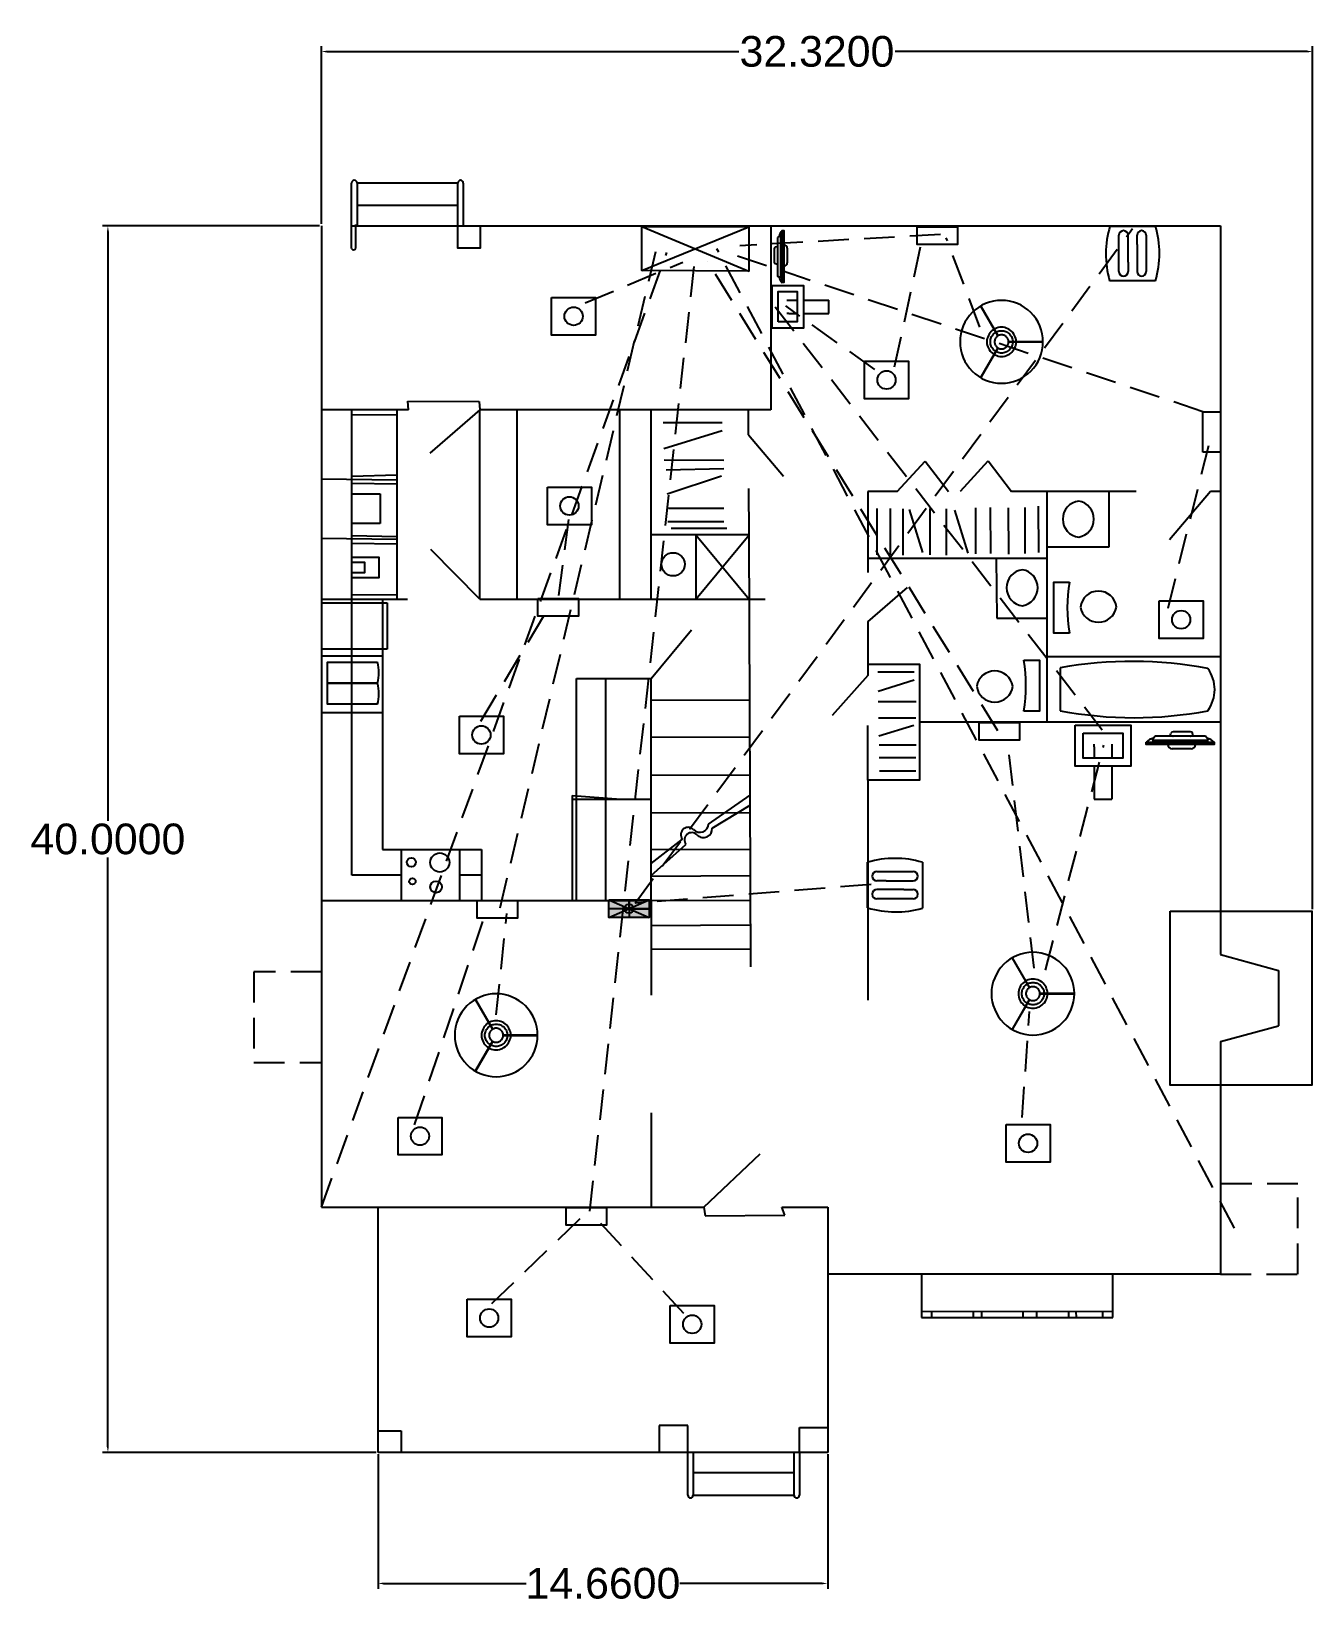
# Model space of a CAD drawing. Header units: feet. Extents: x 211.8 to 253.6, y 99.9 to 151.2.
import ezdxf

# ---------------------------------------------------------------- set-up
doc = ezdxf.new("R2010")
doc.units = ezdxf.units.FT
doc.header["$MEASUREMENT"] = 0
doc.linetypes.add('DASHEDX2', pattern=[1.5, 1, -0.5])
doc.styles.get("Standard").update_dxf_attribs({"font": 'arial.ttf'})
doc.dimstyles.get("Standard").update_dxf_attribs({"dimtxt": 1, "dimasz": 0.18, "dimexe": 0.18, "dimexo": 0.0625, "dimgap": 0.09, "dimtad": 0, "dimtih": 1, "dimtoh": 1, "dimdec": 4, "dimzin": 0, "dimdsep": 46, "dimtxsty": 'Standard', "dimcen": 0.09, "dimadec": 0, "dimazin": 0, "dimtfac": 1, "dimtdec": 4, "dimtofl": 0, "dimtmove": 0, "dimatfit": 3, "dimfxl": 1, "dimtolj": 1, "dimtzin": 0, "dimarcsym": 0})

# ---------------------------------------------------------------- blocks, each defined once
blk = doc.blocks.new('*D24')
at = {"color": 0, "lineweight": -2, "transparency": 16777216}
for p, q in [((221.262, 144.938), (221.262, 150.741)), ((253.582, 122.593), (253.582, 150.741)), ((221.442, 150.561), (234.87, 150.561)), ((253.402, 150.561), (239.974, 150.561))]:
    blk.add_line(p, q, dxfattribs=at)
at = {"color": 0, "transparency": 16777216}
for points in [[(221.442, 150.591), (221.442, 150.531), (221.262, 150.561)], [(253.402, 150.591), (253.402, 150.531), (253.582, 150.561)]]:
    blk.add_solid(points, dxfattribs=at)
at = {"layer": 'Defpoints', "color": 0, "transparency": 16777216}
for p in [(253.582, 150.561), (221.262, 144.876), (253.582, 122.531)]:
    blk.add_point(p, dxfattribs=at)
at = {"color": 0, "transparency": 16777216, "insert": (237.422, 150.561), "char_height": 1, "attachment_point": 5}
blk.add_mtext('\\A1;32.3200', dxfattribs=at)
blk = doc.blocks.new('*D25')
at = {"color": 0, "lineweight": -2, "transparency": 16777216}
for p, q in [((221.199, 144.876), (214.121, 144.876)), ((214.301, 144.696), (214.301, 125.476)), ((214.301, 105.056), (214.301, 124.275)), ((223.05, 104.876), (214.121, 104.876))]:
    blk.add_line(p, q, dxfattribs=at)
at = {"color": 0, "transparency": 16777216}
for points in [[(214.271, 144.696), (214.331, 144.696), (214.301, 144.876)], [(214.271, 105.056), (214.331, 105.056), (214.301, 104.876)]]:
    blk.add_solid(points, dxfattribs=at)
at = {"layer": 'Defpoints', "color": 0, "transparency": 16777216}
for p in [(221.262, 144.876), (214.301, 104.876), (223.113, 104.876)]:
    blk.add_point(p, dxfattribs=at)
at = {"color": 0, "transparency": 16777216, "insert": (214.301, 124.876), "char_height": 1, "attachment_point": 5}
blk.add_mtext('\\A1;40.0000', dxfattribs=at)
blk = doc.blocks.new('*D26')
at = {"color": 0, "lineweight": -2, "transparency": 16777216}
for p, q in [((223.113, 104.813), (223.113, 100.422)), ((237.773, 104.813), (237.773, 100.422)), ((223.293, 100.602), (227.937, 100.602)), ((237.593, 100.602), (232.948, 100.602))]:
    blk.add_line(p, q, dxfattribs=at)
at = {"color": 0, "transparency": 16777216}
for points in [[(223.293, 100.632), (223.293, 100.572), (223.113, 100.602)], [(237.593, 100.632), (237.593, 100.572), (237.773, 100.602)]]:
    blk.add_solid(points, dxfattribs=at)
at = {"layer": 'Defpoints', "color": 0, "transparency": 16777216}
for p in [(223.113, 104.876), (237.773, 104.876), (237.773, 100.602)]:
    blk.add_point(p, dxfattribs=at)
at = {"color": 0, "transparency": 16777216, "insert": (230.443, 100.602), "char_height": 1, "attachment_point": 5}
blk.add_mtext('\\A1;14.6600', dxfattribs=at)
blk = doc.blocks.new('Tv 05_top_cad-block.com')
at = {"color": 0, "lineweight": -2}
blk.add_line((276, -50), (-311, -50), dxfattribs=at)
for points in [[(101, 0), (-101, 0)], [(-345, -100), (-311, -50)], [(-345, -100), (311, -100)], [(-134, -50), (-126, -18)], [(134, -50), (126, -18)], [(311, -100), (276, -50)], [(110, -200), (-110, -200)]]:
    blk.add_lwpolyline(points, dxfattribs=at)
blk.add_lwpolyline([(-412, -120), (378, -120), (378, -150), (-412, -150)], close=True, dxfattribs=at)
for centre, radius, start, end in [((-101, -25), 25, 90, 164.7609), ((101, -25), 25, 15.2391, 90), ((-285, -257), 187, 103.3665, 132.9123), ((-110, -150), 50, 180, 270), ((-101, -25), 25, 266.5195, 273.4805), ((101, -25), 25, 266.5195, 273.4805), ((110, -150), 50, 270, 0), ((250, -257), 187, 47.0877, 76.6335)]:
    blk.add_arc(centre, radius, start, end, dxfattribs=at)
blk = doc.blocks.new('FRISBI_PL')
for points in [[(-29.6, -2.9), (-29.1, -5.8), (-28.4, -8.6), (-27.4, -11.4), (-26.2, -14), (-24.7, -16.5), (-23, -18.8), (-21, -21), (-18.8, -23), (-16.5, -24.7), (-14, -26.2), (-11.4, -27.4), (-8.6, -28.4), (-5.8, -29.1), (-2.9, -29.6), (0, -29.7), (2.9, -29.6), (5.8, -29.1), (8.6, -28.4), (11.4, -27.4), (14, -26.2), (16.5, -24.7), (18.8, -23), (21, -21), (23, -18.8), (24.7, -16.5), (26.2, -14), (27.4, -11.4), (28.4, -8.6), (29.1, -5.8), (29.6, -2.9), (29.7, 0), (29.6, 2.9), (29.1, 5.8), (28.4, 8.6), (27.4, 11.4), (26.2, 14), (24.7, 16.5), (23, 18.8), (21, 21), (18.8, 23), (16.5, 24.7), (14, 26.2), (11.4, 27.4), (8.6, 28.4), (5.8, 29.1), (2.9, 29.6), (0, 29.7), (-2.9, 29.6), (-5.8, 29.1), (-8.6, 28.4), (-11.4, 27.4), (-14, 26.2), (-16.5, 24.7), (-18.8, 23), (-21, 21), (-23, 18.8), (-24.7, 16.5), (-26.2, 14), (-27.4, 11.4), (-28.4, 8.6), (-29.1, 5.8), (-29.6, 2.9), (-29.7, 0)], [(-5, 0), (-5, -0.6), (-4.9, -1.1), (-4.7, -1.7), (-4.5, -2.2), (-4.2, -2.7), (-3.9, -3.1), (-3.5, -3.5), (-3.1, -3.9), (-2.7, -4.2), (-2.2, -4.5), (-1.7, -4.7), (-1.1, -4.9), (-0.6, -5), (0, -5), (0.6, -5), (1.1, -4.9), (1.7, -4.7), (2.2, -4.5), (2.7, -4.2), (3.1, -3.9), (3.5, -3.5), (3.9, -3.1), (4.2, -2.7), (4.5, -2.2), (4.7, -1.7), (4.9, -1.1), (5, -0.6), (5, 0), (5, 0.6), (4.9, 1.1), (4.7, 1.7), (4.5, 2.2), (4.2, 2.7), (3.9, 3.1), (3.5, 3.5), (3.1, 3.9), (2.7, 4.2), (2.2, 4.5), (1.7, 4.7), (1.1, 4.9), (0.6, 5), (0, 5), (-0.6, 5), (-1.1, 4.9), (-1.7, 4.7), (-2.2, 4.5), (-2.7, 4.2), (-3.1, 3.9), (-3.5, 3.5), (-3.9, 3.1), (-4.2, 2.7), (-4.5, 2.2), (-4.7, 1.7), (-4.9, 1.1), (-5, 0.6)]]:
    blk.add_lwpolyline(points, close=True)
for points in [[(-2.4, 4.4), (-14.6, 25.4), (-14.6, 25.4), (-14.6, 25.4), (-14.6, 25.4), (-14.6, 25.4), (-14.6, 25.5), (-14.6, 25.5), (-14.7, 25.4), (-14.7, 25.4), (-14.7, 25.4), (-14.7, 25.4), (-14.7, 25.4), (-14.7, 25.4), (-14.7, 25.4), (-14.7, 25.4), (-14.7, 25.4), (-14.7, 25.3), (-14.7, 25.3), (-14.7, 25.3), (-2.6, 4.3)], [(-5.3, 9), (-5.6, 8.8), (-6.6, 8.1), (-7.4, 7.3), (-8.2, 6.5), (-8.9, 5.5), (-9.4, 4.5), (-9.9, 3.4), (-10.2, 2.3), (-10.4, 1.1)], [(-10.4, 1.1), (-10.4, -0.1), (-10.4, -1.2), (-10.2, -2.4), (-9.8, -3.5), (-9.4, -4.6), (-8.8, -5.6), (-8.1, -6.6), (-7.3, -7.4), (-6.5, -8.2), (-5.5, -8.9), (-5.3, -9)], [(-8, 0), (-8, 0.8), (-7.8, 1.6), (-7.7, 2.3), (-7.4, 3.1), (-7.1, 3.8), (-6.6, 4.4), (-6.2, 5.1), (-5.7, 5.7), (-5.1, 6.2), (-4.4, 6.6), (-4.1, 6.9)], [(-4.1, -6.9), (-4.4, -6.6), (-5.1, -6.2), (-5.7, -5.7), (-6.2, -5.1), (-6.6, -4.4), (-7.1, -3.8), (-7.4, -3.1), (-7.7, -2.3), (-7.8, -1.6), (-8, -0.8), (-8, 0)], [(10.4, 0.1), (10.4, 1.2), (10.2, 2.4), (9.8, 3.5), (9.4, 4.6), (8.8, 5.6), (8.1, 6.6), (7.3, 7.4), (6.5, 8.2), (5.5, 8.9), (4.5, 9.4), (3.4, 9.9), (2.3, 10.2), (1.1, 10.4), (-0.1, 10.4), (-1.2, 10.4), (-2.4, 10.2), (-3.5, 9.8), (-4.6, 9.4), (-5.1, 9.1)], [(-3.9, 7), (-3.8, 7.1), (-3.1, 7.4), (-2.3, 7.7), (-1.6, 7.8), (-0.8, 8), (0, 8), (0.8, 8), (1.6, 7.8), (2.3, 7.7), (3.1, 7.4), (3.8, 7.1), (4.4, 6.6), (5.1, 6.2), (5.7, 5.7), (6.2, 5.1), (6.6, 4.4), (7.1, 3.8), (7.4, 3.1), (7.7, 2.3), (7.8, 1.6), (8, 0.8), (8, 0.1)], [(5, -0.1), (29.3, -0.1), (29.3, -0.1), (29.3, -0.1), (29.3, -0.1), (29.3, -0.1), (29.4, -0.1), (29.4, -0.1), (29.4, 0), (29.4, 0), (29.4, 0), (29.4, 0), (29.4, 0), (29.4, 0.1), (29.4, 0.1), (29.3, 0.1), (29.3, 0.1), (29.3, 0.1), (29.3, 0.1), (29.3, 0.1), (5, 0.1)], [(-2.6, -4.3), (-14.7, -25.3), (-14.7, -25.3), (-14.7, -25.3), (-14.7, -25.4), (-14.7, -25.4), (-14.7, -25.4), (-14.7, -25.4), (-14.7, -25.4), (-14.7, -25.4), (-14.7, -25.4), (-14.7, -25.4), (-14.7, -25.4), (-14.6, -25.5), (-14.6, -25.5), (-14.6, -25.4), (-14.6, -25.4), (-14.6, -25.4), (-14.6, -25.4), (-14.6, -25.4), (-2.4, -4.4)], [(-5.1, -9.1), (-4.5, -9.4), (-3.4, -9.9), (-2.3, -10.2), (-1.1, -10.4), (0.1, -10.4), (1.2, -10.4), (2.4, -10.2), (3.5, -9.8), (4.6, -9.4), (5.6, -8.8), (6.6, -8.1), (7.4, -7.3), (8.2, -6.5), (8.9, -5.5), (9.4, -4.5), (9.9, -3.4), (10.2, -2.3), (10.4, -1.1), (10.4, -0.1)], [(8, -0.1), (8, -0.8), (7.8, -1.6), (7.7, -2.3), (7.4, -3.1), (7.1, -3.8), (6.6, -4.4), (6.2, -5.1), (5.7, -5.7), (5.1, -6.2), (4.4, -6.6), (3.8, -7.1), (3.1, -7.4), (2.3, -7.7), (1.6, -7.8), (0.8, -8), (0, -8), (-0.8, -8), (-1.6, -7.8), (-2.3, -7.7), (-3.1, -7.4), (-3.8, -7.1), (-3.9, -7)]]:
    blk.add_lwpolyline(points)

msp = doc.modelspace()

# ---------------------------------------------------------------- hatches: boundary and pattern name
at = {"linetype": 'Continuous', "true_color": 0x727430}
h = msp.add_hatch(color=67, dxfattribs=at)
h.dxf.hatch_style = 1
h.paths.add_polyline_path([(231.2945, 122.89399), (230.63641, 122.89399), (231.15885, 122.6648, -0.29770164), (231.2945, 122.75342)])
h.paths.add_polyline_path([(231.95259, 122.89399), (231.43015, 122.6648, -0.10372178), (231.44263, 122.60529), (231.95259, 122.60529)])
h.paths.add_polyline_path([(231.95259, 122.89399), (231.2945, 122.89399), (231.2945, 122.75342, -0.29770164), (231.43015, 122.6648)])
h.paths.add_polyline_path([(231.43015, 122.54578, -0.29770164), (231.2945, 122.45716), (231.2945, 122.3166), (231.95259, 122.3166)])
h.paths.add_polyline_path([(231.95259, 122.60529), (231.44263, 122.60529, -0.10372178), (231.43015, 122.54578), (231.95259, 122.3166)])
h.paths.add_polyline_path([(231.2945, 122.45716, -0.29770164), (231.15885, 122.54578), (230.63641, 122.3166), (231.2945, 122.3166)])
h.paths.add_polyline_path([(231.15885, 122.54578, -0.10372178), (231.14637, 122.60529), (230.63641, 122.60529), (230.63641, 122.3166)])
h.paths.add_polyline_path([(230.63641, 122.89399), (230.63641, 122.60529), (231.14637, 122.60529, -0.10372178), (231.15885, 122.6648)])
h.paths.add_polyline_path([(231.2945, 122.75342), (231.2945, 122.60529), (231.43015, 122.6648, 0.29770164)])
h.paths.add_polyline_path([(231.44263, 122.60529), (231.2945, 122.60529), (231.43015, 122.54578, 0.10372178)])
h.paths.add_polyline_path([(231.43015, 122.6648), (231.2945, 122.60529), (231.44263, 122.60529, 0.10372178)])
h.paths.add_polyline_path([(231.2945, 122.75342, 0.29770164), (231.15885, 122.6648), (231.2945, 122.60529)])
h.paths.add_polyline_path([(231.15885, 122.6648, 0.10372178), (231.14637, 122.60529), (231.2945, 122.60529)])
h.paths.add_polyline_path([(231.2945, 122.60529), (231.14637, 122.60529, 0.10372178), (231.15885, 122.54578)])
h.paths.add_polyline_path([(231.2945, 122.60529), (231.15885, 122.54578, 0.29770164), (231.2945, 122.45716)])
h.paths.add_polyline_path([(231.43015, 122.54578), (231.2945, 122.60529), (231.2945, 122.45716, 0.29770164)])

# ---------------------------------------------------------------- linework, layer by layer
for p, q in [((222.24873, 144.87582), (222.24873, 146.27394)), ((222.42373, 146.27394), (222.42373, 144.87582)), ((225.71484, 146.27394), (222.42373, 146.27394)), ((225.71484, 144.87582), (225.71484, 146.27394)), ((225.88984, 146.27394), (225.88984, 144.87582)), ((225.71484, 145.5369), (222.42373, 145.5369)), ((222.71706, 145.56916), (222.71706, 145.56916)), ((221.26179, 144.87582), (221.26179, 112.87582)), ((222.24873, 144.87582), (227.73405, 144.87582)), ((222.37651, 144.92231), (222.37651, 144.13638)), ((227.73405, 144.87582), (235.92179, 144.87582)), ((235.92179, 144.87582), (235.92179, 138.87582)), ((235.92179, 144.87582), (250.58179, 144.87582)), ((250.58179, 144.87582), (250.58179, 136.21582)), ((224.1062, 138.87582), (224.08585, 139.1583)), ((224.08585, 139.1583), (226.41199, 139.14631)), ((226.41199, 139.14631), (226.43201, 138.87582)), ((224.1062, 138.87582), (221.26179, 138.87582)), ((222.2587, 123.7051), (222.2587, 138.87582)), ((222.2587, 138.72903), (223.72408, 138.71289)), ((223.72408, 138.87582), (223.72408, 132.70582)), ((226.43201, 138.87582), (224.7995, 137.46681)), ((235.92179, 138.87582), (226.43201, 138.87582)), ((226.43201, 132.70582), (226.43201, 138.87582)), ((227.63911, 138.87582), (227.63911, 132.70582)), ((230.97978, 138.87582), (230.97978, 132.70582)), ((232.01179, 134.80322), (232.01179, 138.87582)), ((232.40405, 138.46614), (234.33054, 138.46614)), ((235.1942, 138.06088), (235.19093, 138.87582)), ((232.42964, 137.61138), (234.32911, 138.20302)), ((235.1942, 138.06088), (236.33489, 136.71007)), ((232.43846, 137.25011), (234.38852, 137.24019)), ((232.50728, 136.92338), (234.38192, 136.96311)), ((240.04235, 136.21582), (240.94482, 137.20043)), ((240.94482, 137.20043), (241.70595, 136.20817)), ((242.09763, 136.22348), (243.0001, 137.20809)), ((243.0001, 137.20809), (243.76122, 136.21582)), ((223.72408, 136.58307), (221.26179, 136.61663)), ((223.72408, 136.74625), (222.2587, 136.70024)), ((222.2587, 136.48527), (223.72408, 136.4633)), ((232.54169, 136.13235), (234.3093, 136.72348)), ((222.2587, 136.13956), (223.17448, 136.13177)), ((223.17448, 136.13177), (223.18344, 135.16487)), ((235.20728, 134.80322), (235.20123, 136.31006)), ((239.08179, 136.21582), (239.08179, 133.57335)), ((240.04235, 136.21582), (239.08179, 136.21582)), ((247.8272, 136.21582), (243.76122, 136.21582)), ((244.9189, 136.21582), (244.9189, 128.68567)), ((246.9407, 136.21582), (246.9407, 134.40248)), ((250.25912, 136.21582), (248.91226, 134.63378)), ((250.58179, 136.21582), (250.25912, 136.21582)), ((250.58179, 136.21582), (250.58179, 128.68567)), ((232.5761, 135.66629), (234.38192, 135.66851)), ((239.37261, 135.65641), (239.37446, 134.14886)), ((239.80379, 135.65641), (239.80565, 134.14886)), ((240.21991, 135.64981), (240.22177, 134.14226)), ((240.42467, 135.62105), (240.86061, 134.22148)), ((241.09839, 135.65641), (241.10025, 134.14886)), ((241.63341, 135.64981), (241.63526, 134.14226)), ((241.90422, 135.60125), (242.34015, 134.20168)), ((242.59115, 135.68282), (242.593, 134.17527)), ((243.07332, 135.69603), (243.07518, 134.18847)), ((243.66118, 135.67622), (243.66303, 134.16867)), ((244.19619, 135.69603), (244.19805, 134.18847)), ((244.63873, 135.73564), (244.64059, 134.22808)), ((223.18344, 135.16487), (222.2587, 135.17467)), ((232.55885, 135.23508), (234.38192, 135.23733)), ((232.67175, 135.01401), (234.47757, 135.01623)), ((223.72408, 134.64953), (221.26179, 134.68309)), ((223.72408, 134.73858), (222.2587, 134.76589)), ((222.2587, 134.52626), (223.72408, 134.51005)), ((232.01179, 132.70582), (232.01179, 134.80322)), ((235.20728, 134.80322), (232.01179, 134.80322)), ((233.47358, 134.80322), (233.47358, 132.70582)), ((233.47358, 132.70582), (235.20728, 134.80322)), ((233.47358, 134.80322), (235.2157, 132.70582)), ((235.26385, 120.71083), (235.20728, 134.80322)), ((246.9407, 134.40248), (244.9189, 134.40248)), ((226.43201, 132.70582), (224.82662, 134.31992)), ((239.08179, 134.04401), (244.9189, 134.04401)), ((243.26652, 134.04401), (243.29026, 132.08605)), ((223.72408, 132.83773), (222.2587, 132.84312)), ((239.08179, 131.96293), (240.37789, 133.08428)), ((221.26179, 132.70582), (224.0652, 132.70582)), ((221.26179, 132.57867), (223.40293, 132.57867)), ((223.25562, 132.70582), (223.25562, 124.53439)), ((223.40293, 132.57867), (223.40293, 131.07016)), ((226.43201, 132.70582), (232.01179, 132.70582)), ((232.01179, 132.70582), (235.73001, 132.70582)), ((239.08179, 131.96293), (239.08179, 130.57899)), ((243.29026, 132.08605), (244.9189, 132.08605)), ((232.01179, 130.10962), (233.32586, 131.69729)), ((223.40293, 131.07016), (221.26179, 131.07016)), ((223.25562, 130.84488), (221.26179, 130.84488)), ((244.9189, 130.83144), (250.58179, 130.83144)), ((239.08179, 130.57899), (239.08179, 130.20831)), ((239.40573, 130.33618), (240.59668, 130.33618)), ((245.35547, 130.46718), (245.35547, 129.06348)), ((229.57845, 122.87582), (229.57845, 130.10962)), ((229.57845, 130.10962), (232.01179, 130.10962)), ((230.52184, 130.10962), (230.52184, 122.87582)), ((232.01179, 122.87582), (232.01179, 130.10962)), ((239.08179, 130.20831), (237.92212, 128.90836)), ((239.4169, 129.70603), (240.59525, 130.07306)), ((231.99819, 129.40879), (235.25007, 129.42239)), ((239.42292, 129.36665), (240.65466, 129.36817)), ((223.25562, 128.98989), (221.26179, 128.98989)), ((239.4324, 128.83166), (240.64806, 128.83315)), ((231.99819, 128.19911), (235.25007, 128.21271)), ((239.08179, 126.79994), (239.08179, 128.57653)), ((239.44288, 128.24075), (240.57544, 128.59352)), ((250.58179, 128.68567), (240.76535, 128.68567)), ((250.58179, 128.68567), (250.58179, 121.11202)), ((239.44798, 127.95319), (240.65466, 127.95467)), ((239.45535, 127.53709), (240.64806, 127.53855)), ((231.99819, 126.96313), (235.25007, 126.97673)), ((239.08179, 126.79994), (239.08179, 119.62894)), ((239.46299, 127.10591), (240.64806, 127.10737)), ((229.44458, 126.29953), (229.44458, 122.87582)), ((229.44458, 126.29953), (231.03109, 126.17518)), ((229.44458, 126.17518), (231.03109, 126.17518)), ((231.03109, 126.17518), (232.01179, 126.17518)), ((233.88667, 125.36646), (235.24137, 126.30918)), ((231.99819, 125.73434), (235.25007, 125.74794)), ((234.00298, 125.23883), (235.24267, 125.98677)), ((232.01179, 124.08272), (233.03207, 124.87976)), ((232.01179, 123.68554), (233.14928, 124.70602)), ((223.25562, 124.53439), (226.48639, 124.53439)), ((223.86632, 124.53439), (223.86632, 122.87582)), ((225.7652, 124.53439), (225.7652, 122.87582)), ((226.48639, 124.53439), (226.48639, 122.87582)), ((231.99819, 124.53536), (235.25007, 124.54896)), ((223.86632, 123.7051), (222.2587, 123.7051)), ((226.48639, 123.7051), (225.7652, 123.7051)), ((232.01179, 123.67339), (235.25007, 123.68693)), ((221.26179, 122.87582), (232.01179, 122.87582)), ((232.01179, 122.87582), (235.26367, 122.88942)), ((232.01179, 122.87582), (232.01179, 119.78369)), ((231.99819, 122.06433), (235.25007, 122.07793)), ((250.58179, 122.53069), (253.58179, 122.53069)), ((232.01179, 121.28347), (235.26367, 121.29707)), ((250.58179, 121.11202), (252.47086, 120.59434)), ((252.47086, 120.59434), (252.47086, 118.79234)), ((250.58179, 118.27466), (252.47086, 118.79234)), ((250.58179, 118.27466), (250.58179, 110.68567)), ((232.01179, 115.95025), (232.01179, 112.87582)), ((233.72832, 112.87582), (235.5676, 114.61116)), ((221.26179, 112.87582), (233.72832, 112.87582)), ((223.11256, 104.87582), (223.11256, 112.87582)), ((233.72832, 112.87582), (233.77503, 112.58753)), ((236.28076, 112.87582), (237.77256, 112.87582)), ((236.36921, 112.60748), (236.28076, 112.87582)), ((237.77256, 112.87582), (237.77256, 104.87582)), ((233.77503, 112.58753), (236.36921, 112.60748)), ((250.58179, 110.68567), (237.77256, 110.68567)), ((240.8303, 110.68567), (240.8303, 109.2723)), ((247.07387, 109.2723), (247.07387, 110.68567)), ((240.8303, 109.46824), (247.07387, 109.47805)), ((240.8303, 109.2723), (247.07387, 109.2723)), ((241.15139, 109.46874), (241.15397, 109.2723)), ((242.51997, 109.47089), (242.51997, 109.2723)), ((242.78695, 109.47131), (242.78854, 109.2723)), ((244.13303, 109.47343), (244.14015, 109.2723)), ((244.57689, 109.47412), (244.58216, 109.2723)), ((245.62068, 109.47576), (245.6284, 109.2723)), ((245.86562, 109.47615), (245.87557, 109.2723)), ((246.72979, 109.47751), (246.73293, 109.2723)), ((233.21049, 105.7542), (232.2755, 105.7542)), ((232.2755, 105.7542), (232.2755, 104.87582)), ((233.21049, 104.87582), (233.21049, 105.7542)), ((236.8516, 104.87582), (236.8516, 105.68402)), ((236.8516, 105.68402), (237.77256, 105.68402)), ((223.11256, 105.57847), (223.86907, 105.57847)), ((223.86907, 105.57847), (223.86907, 104.87582)), ((237.77256, 104.87582), (223.11256, 104.87582)), ((233.21049, 103.4777), (233.21049, 104.87582)), ((233.38549, 104.87582), (233.38549, 103.4777)), ((236.6766, 103.4777), (236.6766, 104.87582)), ((236.8516, 104.87582), (236.8516, 103.4777)), ((233.38549, 104.21474), (236.6766, 104.21474)), ((233.38549, 103.4777), (236.6766, 103.4777))]:
    msp.add_line(p, q)
at = {"color": 3, "linetype": 'DASHEDX2'}
for p, q in [((231.48898, 122.78611), (247.71267, 144.7914)), ((239.18449, 123.39654), (231.48898, 122.78611))]:
    msp.add_line(p, q, dxfattribs=at)
at = {"linetype": 'Continuous'}
for p, q in [((231.71514, 144.85435), (235.20247, 143.40309)), ((231.71514, 143.41625), (235.20247, 144.84119)), ((247.569, 144.2679), (247.569, 144.56946)), ((247.85847, 144.2679), (247.85847, 144.56946)), ((247.569, 143.69013), (247.569, 143.38857)), ((247.85847, 143.69013), (247.85847, 143.38857)), ((236.50364, 142.45584), (236.78113, 142.45584)), ((236.97934, 142.45584), (237.81012, 142.45584)), ((237.81012, 142.01853), (237.81012, 142.45584)), ((236.50364, 142.01853), (236.78113, 142.01853)), ((236.97934, 142.01853), (237.81012, 142.01853)), ((246.46584, 127.88132), (246.46584, 127.5194)), ((247.0362, 127.88132), (247.0362, 127.5194)), ((246.46584, 127.26088), (246.46584, 126.17734)), ((247.0362, 127.26088), (247.0362, 126.17734)), ((246.46584, 126.17734), (247.0362, 126.17734)), ((239.6772, 123.51835), (239.37564, 123.51835)), ((239.6772, 123.22887), (239.37564, 123.22887)), ((240.25497, 123.51835), (240.55653, 123.51835)), ((240.25497, 123.22887), (240.55653, 123.22887)), ((230.63641, 122.3166), (231.95259, 122.89399)), ((230.63641, 122.89399), (231.95259, 122.3166)), ((231.95259, 122.60529), (230.63641, 122.60529)), ((231.2945, 122.60529), (231.2945, 122.89399)), ((231.2945, 122.89399), (231.2945, 122.3166)), ((231.2945, 122.60529), (231.95259, 122.60529))]:
    msp.add_line(p, q, dxfattribs=at)
at = {"color": 1, "linetype": 'DASHEDX2'}
for p, q in [((241.45263, 144.5977), (234.9056, 144.22599)), ((227.09305, 122.638), (232.20379, 144.1904)), ((229.86376, 142.36457), (233.04864, 143.6974)), ((230.01908, 112.73829), (233.43135, 143.70169)), ((243.31847, 128.40989), (233.85117, 143.7261)), ((250.00178, 138.81475), (234.67331, 143.94374))]:
    msp.add_line(p, q, dxfattribs=at)
at = {"color": 2, "linetype": 'DASHEDX2'}
for p, q in [((251.03385, 112.18667), (234.16194, 144.12667)), ((221.26179, 112.87582), (232.52833, 144.00798))]:
    msp.add_line(p, q, dxfattribs=at)
at = {"linetype": 'DASHEDX2'}
for p, q in [((239.95423, 140.28188), (240.87917, 144.55535)), ((242.73252, 141.57421), (241.63928, 144.49129)), ((239.30365, 140.19215), (236.40281, 142.26519)), ((248.87007, 132.40955), (250.19694, 137.71298)), ((229.31977, 135.29971), (228.96089, 132.55636)), ((226.46156, 128.72643), (228.61891, 132.32906)), ((244.50062, 120.66968), (243.65749, 127.92205)), ((244.87695, 120.60727), (246.77606, 127.94364)), ((224.30316, 115.5565), (226.63448, 122.5029)), ((226.95937, 119.14633), (227.31389, 122.44695)), ((221.26179, 120.54474), (219.05854, 120.54474)), ((219.05854, 120.54474), (219.05854, 117.59608)), ((244.11318, 115.80148), (244.35625, 119.25362)), ((219.05854, 117.59608), (221.26179, 117.59608)), ((253.10442, 113.63432), (250.58179, 113.63432)), ((253.10442, 110.68567), (253.10442, 113.63432)), ((226.81761, 109.72731), (229.70081, 112.50227)), ((233.08162, 109.40232), (230.20481, 112.52761)), ((250.58179, 110.68567), (253.10442, 110.68567))]:
    msp.add_line(p, q, dxfattribs=at)
at = {"color": 5, "linetype": 'DASHEDX2'}
msp.add_line((236.05761, 142.23962), (246.72557, 128.43899), dxfattribs=at)
for points in [[(222.24873, 144.13449), (222.24873, 144.87582)], [(222.2587, 134.06918), (223.13617, 134.06918), (223.13617, 133.39638), (222.2587, 133.39638)], [(222.2587, 133.9083), (222.66789, 133.9083), (222.66789, 133.55727), (222.2587, 133.55727)], [(245.6556, 131.5939), (245.14144, 131.5939), (245.14144, 133.25653), (245.6556, 133.25653)], [(223.09306, 129.9606), (223.09306, 129.9606), (221.46586, 129.9606), (221.46586, 130.64868), (223.09306, 130.64868)], [(239.08179, 130.57899), (240.76535, 130.57899), (240.76535, 126.79994), (239.08179, 126.79994)], [(244.16311, 130.71643), (244.67728, 130.71643), (244.67728, 129.0538), (244.16311, 129.0538)], [(223.09306, 129.27252), (221.46586, 129.27252), (221.46586, 129.9606), (223.09306, 129.9606)]]:
    msp.add_lwpolyline(points)
for points in [[(225.71484, 144.87582), (226.4426, 144.87582), (226.4426, 144.14524), (225.71484, 144.14524)], [(248.94088, 122.53069), (253.55994, 122.53069), (253.55994, 116.85599), (248.94088, 116.85599)]]:
    msp.add_lwpolyline(points, close=True)
at = {"linetype": 'Continuous'}
for points in [[(231.71514, 144.85435), (235.20247, 144.84119), (235.20247, 143.40309), (231.71514, 143.41625)], [(240.6937, 144.84435), (242.00987, 144.84435), (242.00987, 144.26696), (240.6937, 144.26696)], [(228.7695, 142.54248), (230.20233, 142.54248), (230.20233, 141.31527), (228.7695, 141.31527)], [(235.95975, 141.54283), (235.95975, 142.93155), (236.97934, 142.93155), (236.97934, 141.54283)], [(236.15796, 141.74104), (236.15796, 142.73334), (236.78113, 142.73334), (236.78113, 141.74104)], [(238.97334, 140.46601), (240.40617, 140.46601), (240.40617, 139.2388), (238.97334, 139.2388)], [(250.00178, 137.49857), (250.00178, 138.81475), (250.57918, 138.81475), (250.57918, 137.49857)], [(228.63249, 136.35611), (230.06532, 136.35611), (230.06532, 135.1289), (228.63249, 135.1289)], [(228.32481, 132.71948), (229.64098, 132.71948), (229.64098, 132.14209), (228.32481, 132.14209)], [(248.58105, 132.64645), (250.01388, 132.64645), (250.01388, 131.41924), (248.58105, 131.41924)], [(225.76319, 128.88777), (227.19602, 128.88777), (227.19602, 127.66057), (225.76319, 127.66057)], [(242.70594, 128.68299), (244.02212, 128.68299), (244.02212, 128.10559), (242.70594, 128.10559)], [(245.8454, 128.59069), (247.65664, 128.59069), (247.65664, 127.26088), (245.8454, 127.26088)], [(246.10392, 128.33218), (247.39813, 128.33218), (247.39813, 127.5194), (246.10392, 127.5194)], [(226.34191, 122.8721), (227.65808, 122.8721), (227.65808, 122.29471), (226.34191, 122.29471)], [(230.63641, 122.89399), (231.95259, 122.89399), (231.95259, 122.3166), (230.63641, 122.3166)], [(223.76078, 115.80286), (225.19361, 115.80286), (225.19361, 114.57566), (223.76078, 114.57566)], [(243.58871, 115.57068), (245.02154, 115.57068), (245.02154, 114.34347), (243.58871, 114.34347)], [(229.24449, 112.85965), (230.56067, 112.85965), (230.56067, 112.28226), (229.24449, 112.28226)], [(226.01751, 109.87021), (227.45034, 109.87021), (227.45034, 108.643), (226.01751, 108.643)], [(232.63717, 109.66735), (234.07, 109.66735), (234.07, 108.44014), (232.63717, 108.44014)]]:
    msp.add_lwpolyline(points, close=True, dxfattribs=at)
for points in [[(246.97518, 144.87102), (248.46159, 144.87102)], [(247.26743, 143.38857), (247.26743, 144.56946)], [(247.569, 143.69013), (247.569, 144.2679)], [(247.85847, 144.2679), (247.85847, 143.69013)], [(248.16003, 144.56946), (248.16003, 143.38857)], [(248.46159, 143.08701), (246.96587, 143.08701)], [(236.43545, 142.45584), (236.50364, 142.45584)], [(236.50364, 142.01853), (236.43545, 142.01853)], [(246.46584, 127.88132), (246.46584, 127.97025)], [(247.0362, 127.97025), (247.0362, 127.88132)], [(239.07408, 122.63506), (239.07408, 124.12147)], [(240.85809, 124.12147), (240.85809, 122.62575)], [(239.37564, 123.81991), (240.55653, 123.81991)], [(239.6772, 123.51835), (240.25497, 123.51835)], [(240.25497, 123.22887), (239.6772, 123.22887)], [(240.55653, 122.92731), (239.37564, 122.92731)]]:
    msp.add_lwpolyline(points, dxfattribs=at)
for centre, radius in [((229.48592, 141.92888), 0.29812), ((239.68976, 139.8524), 0.29812), ((229.3489, 135.74251), 0.29812), ((249.29747, 132.03284), 0.29812), ((226.4796, 128.27417), 0.29812), ((231.2945, 122.60529), 0.14813), ((224.4772, 115.18926), 0.29812), ((244.30512, 114.95707), 0.29812), ((226.73392, 109.25661), 0.29812), ((233.35359, 109.05375), 0.29812)]:
    msp.add_circle(centre, radius, dxfattribs=at)
for centre, radius in [((232.73196, 133.83859), 0.3787), ((224.19557, 124.12292), 0.14729), ((225.12312, 124.11425), 0.31191), ((224.23025, 123.49909), 0.10397), ((225.00176, 123.31714), 0.19071)]:
    msp.add_circle(centre, radius)
for centre, radius, start, end in [((222.33623, 146.27394), 0.0875, 360, 180), ((225.80234, 146.27394), 0.0875, 360, 180), ((222.31215, 144.16704), 0.07129, 207.169958, 334.526706), ((246.02684, 135.31186), 0.5924, 96.68925, 263.31075), ((245.85432, 135.31186), 0.5974, 279.978772, 80.021228), ((244.19624, 133.0749), 0.5924, 96.68925, 263.31075), ((244.02372, 133.0749), 0.5974, 279.978772, 80.021228), ((250.27931, 132.42522), 4.69785, 169.807442, 190.192558), ((246.60031, 132.3746), 0.5924, 6.68925, 173.31075), ((246.60031, 132.54713), 0.5974, 189.978772, 350.021228), ((221.63681, 130.30464), 1.49634, 346.707556, 13.292444), ((243.21841, 129.7632), 0.5974, 9.978772, 170.021228), ((239.5394, 129.88512), 4.69785, 349.807442, 10.192558), ((247.69583, 117.14498), 13.52621, 79.472798, 99.963692), ((249.2108, 129.7535), 1.17925, 324.18739, 35.81261), ((221.63681, 129.61656), 1.49634, 346.707559, 13.292447), ((243.21841, 129.93573), 0.5924, 186.68925, 353.31075), ((247.76128, 141.70176), 12.86522, 259.222161, 280.777839), ((233.22328, 125.02297), 0.2389, 42.631946, 216.831837), ((233.6025, 125.38393), 0.28471, 224.388223, 356.482581), ((233.71971, 125.21019), 0.28471, 224.388223, 5.772347), ((233.3405, 124.84923), 0.2389, 42.631946, 216.831837), ((233.29799, 103.4777), 0.0875, 180, 0), ((236.7641, 103.4777), 0.0875, 180, 0)]:
    msp.add_arc(centre, radius, start, end)
for centre, radius, start, end in [((250.01335, 143.96313), 3.17091, 163.362429, 196.0395), ((247.41821, 144.56946), 0.15078, 0, 180), ((248.00925, 144.56946), 0.15078, 0, 180), ((245.41873, 143.97902), 3.17091, 343.661693, 16.338307), ((247.41821, 143.38857), 0.15078, 180, 0), ((248.00925, 143.38857), 0.15078, 180, 0), ((239.96609, 121.07861), 3.17091, 73.661693, 106.338307), ((239.37564, 123.66913), 0.15078, 90, 270), ((240.55653, 123.66913), 0.15078, 270, 90), ((239.37564, 123.07809), 0.15078, 90, 270), ((240.55653, 123.07809), 0.15078, 270, 90), ((239.98197, 125.67322), 3.17091, 253.362429, 286.0395)]:
    msp.add_arc(centre, radius, start, end, dxfattribs=at)

# ---------------------------------------------------------------- block references
at = {"xscale": 0.002147238879846518, "yscale": 0.002147238879846518, "zscale": 0.002147238879846518, "rotation": 90}
msp.add_blockref('Tv 05_top_cad-block.com', (236.02469, 143.90866), dxfattribs=at)
for name, p, xscale, yscale, zscale in [('FRISBI_PL', (243.43973, 141.09395), 0.04552201153844953, 0.04552201153844953, 0.04552201153844953), ('Tv 05_top_cad-block.com', (249.31529, 128.3786), 0.002800545137816808, 0.002800545137816808, 0.002800545137816808), ('FRISBI_PL', (244.46405, 119.83659), 0.04552201153844953, 0.04552201153844953, 0.04552201153844953), ('FRISBI_PL', (226.96135, 118.48006), 0.04552201153844953, 0.04552201153844953, 0.04552201153844953)]:
    msp.add_blockref(name, p, dxfattribs=dict(xscale=xscale, yscale=yscale, zscale=zscale))

# ---------------------------------------------------------------- dimensions: what is measured, and where the dimension line sits
for base, p1, p2, picture, middle in [((253.58179, 150.56071), (221.26179, 144.87582), (253.58179, 122.53069), '*D24', (237.42179, 150.56071)), ((237.77256, 100.60213), (223.11256, 104.87582), (237.77256, 104.87582), '*D26', (230.44256, 100.60213))]:
    dim = msp.add_linear_dim(base=base, p1=p1, p2=p2, dimstyle='Standard')
    dim.commit()
    dim.dimension.update_dxf_attribs({"geometry": picture, "text_midpoint": middle})
dim = msp.add_linear_dim(base=(214.30078, 104.87582), p1=(221.26179, 144.87582), p2=(223.11256, 104.87582), angle=90, dimstyle='Standard')
dim.commit()
dim.dimension.update_dxf_attribs({"geometry": '*D25', "text_midpoint": (214.30078, 124.87582)})

doc.saveas('drawing.dxf')
